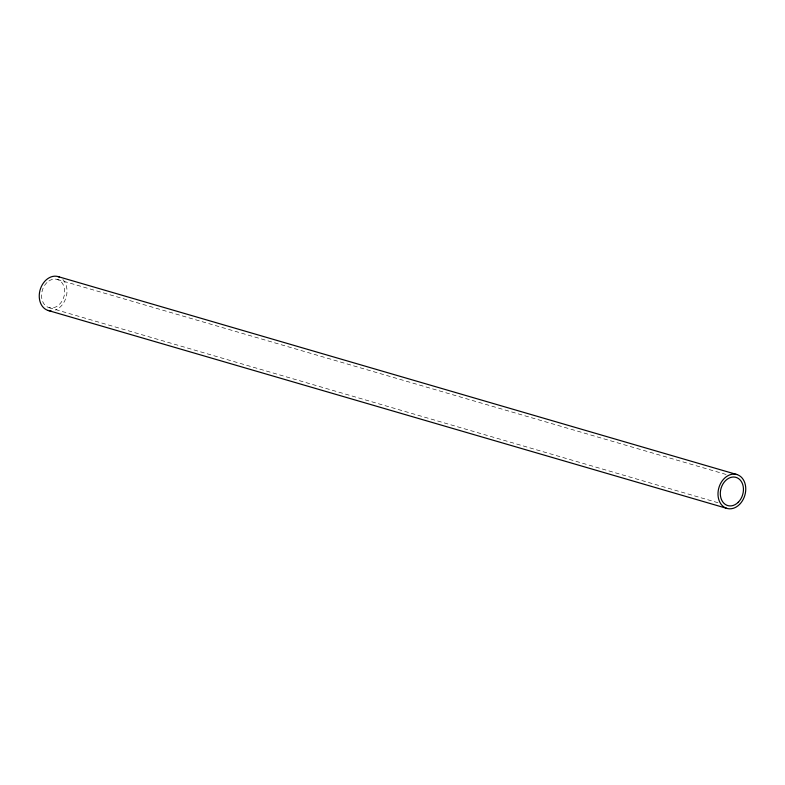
<?xml version="1.0" encoding="UTF-8"?>
<svg xmlns="http://www.w3.org/2000/svg" width="785" height="785" viewBox="0 0 785 785"><rect width="100%" height="100%" fill="white"/><g stroke="black" fill="none" stroke-linecap="round" stroke-linejoin="round"><path stroke-width="0.59" stroke-dasharray="3.92 2.94" d="M57.187 279.401L726.527 474.591M49.062 307.661L718.403 502.851M62.869 279.538A17.653 13.522 -73.7 0 1 66.362 296.337A17.653 13.522 -73.7 0 1 55.401 310.075M48.896 280.971A14.699 11.265 -73.7 0 1 64.615 293.109A14.699 11.265 -73.7 0 1 46.56 306.493A14.699 11.265 -73.7 0 1 47.797 281.786"/><path stroke-width="1.18" d="M58.002 276.575L736.752 474.503M48.248 310.497L726.998 508.425M51.054 310.889A17.653 13.522 -73.7 0 1 39.888 290.725A17.653 13.522 -73.7 0 1 59.336 277.046M739.529 504.431A17.653 13.522 -73.7 0 0 738.086 474.984A17.653 13.522 -73.7 0 0 718.01 494.982A17.653 13.522 -73.7 0 0 739.529 504.431M738.253 502.272A14.699 11.265 -73.7 0 0 737.046 477.741A14.699 11.265 -73.7 0 0 720.326 494.393A14.699 11.265 -73.7 0 0 738.253 502.272"/></g></svg>
